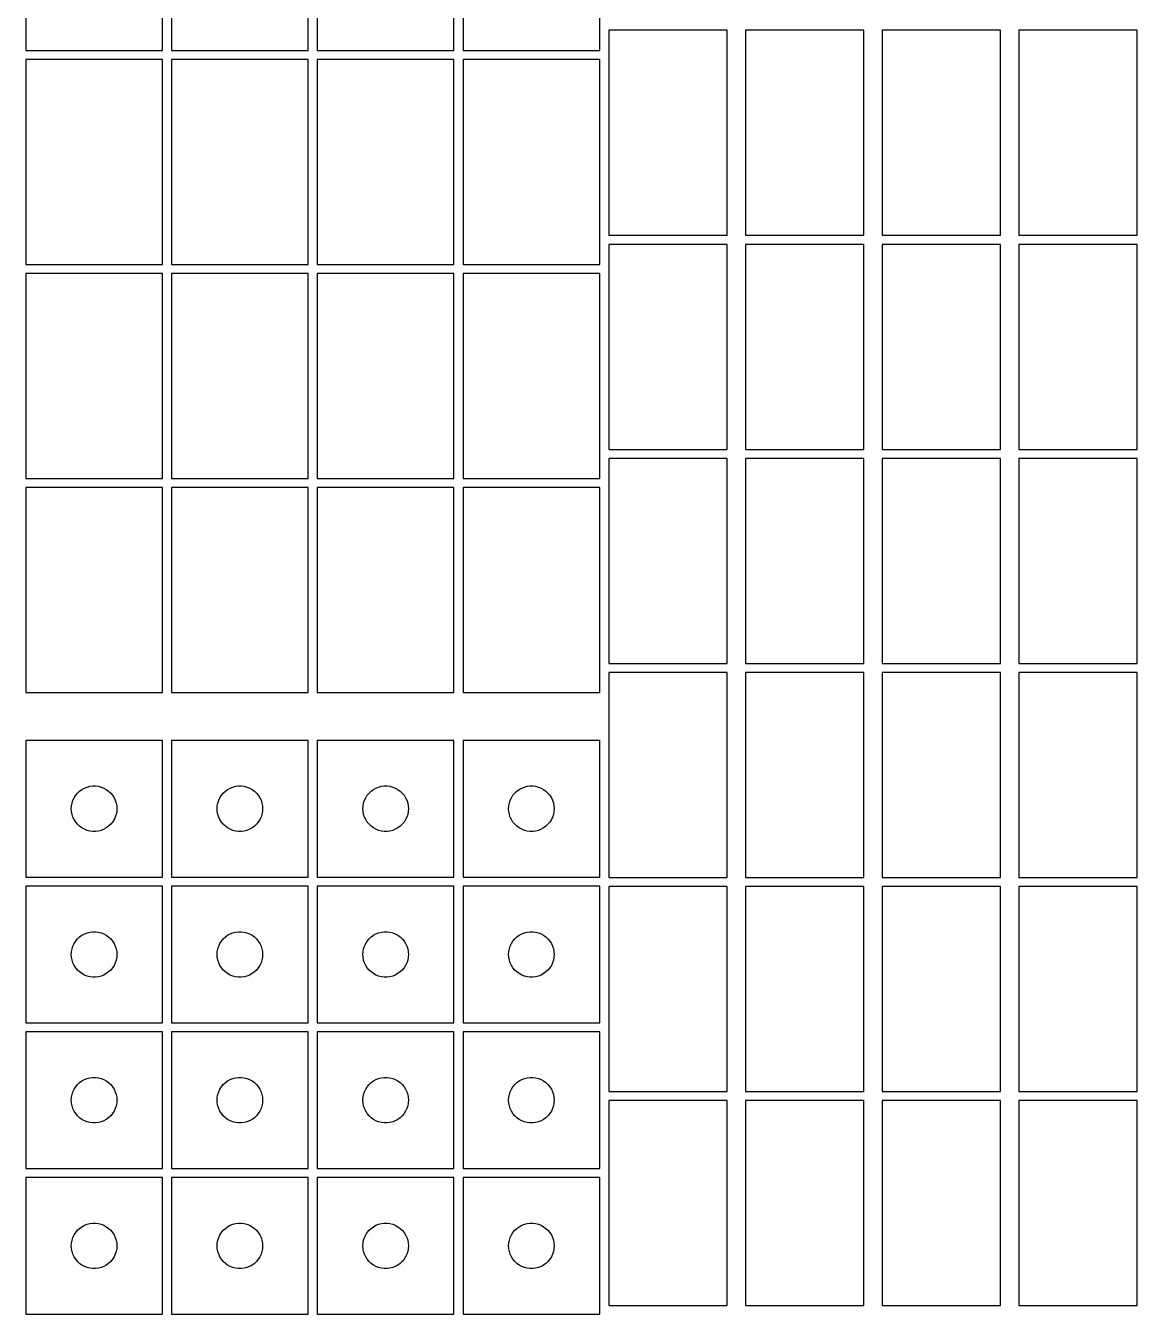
# Model space of a CAD drawing. Header units: metres. Extents: x -15 to 245, y -15 to 546.
# Drawn here: x -15 to 229, y -15 to 267.9 of the extents above; entities that cross this region are included whole.
import ezdxf

# ---------------------------------------------------------------- set-up
doc = ezdxf.new("R2010")
doc.units = ezdxf.units.M

msp = doc.modelspace()

# ---------------------------------------------------------------- linework, layer by layer
for p, q in [((-15, 307.5), (-15, 262.5)), ((15, 262.5), (15, 307.5)), ((17, 307.5), (17, 262.5)), ((47, 262.5), (47, 307.5)), ((49, 307.5), (49, 262.5)), ((79, 262.5), (79, 307.5)), ((81, 307.5), (81, 262.5)), ((111, 262.5), (111, 307.5)), ((139, 266.9), (113, 266.9)), ((113, 266.9), (113, 221.9)), ((139, 221.9), (139, 266.9)), ((169, 266.9), (143, 266.9)), ((143, 266.9), (143, 221.9)), ((169, 221.9), (169, 266.9)), ((199, 266.9), (173, 266.9)), ((173, 266.9), (173, 221.9)), ((199, 221.9), (199, 266.9)), ((229, 266.9), (203, 266.9)), ((203, 266.9), (203, 221.9)), ((229, 221.9), (229, 266.9)), ((-15, 262.5), (15, 262.5)), ((15, 260.5), (-15, 260.5)), ((-15, 260.5), (-15, 215.5)), ((15, 215.5), (15, 260.5)), ((17, 262.5), (47, 262.5)), ((47, 260.5), (17, 260.5)), ((17, 260.5), (17, 215.5)), ((47, 215.5), (47, 260.5)), ((49, 262.5), (79, 262.5)), ((79, 260.5), (49, 260.5)), ((49, 260.5), (49, 215.5)), ((79, 215.5), (79, 260.5)), ((81, 262.5), (111, 262.5)), ((111, 260.5), (81, 260.5)), ((81, 260.5), (81, 215.5)), ((111, 215.5), (111, 260.5)), ((113, 221.9), (139, 221.9)), ((143, 221.9), (169, 221.9)), ((173, 221.9), (199, 221.9)), ((203, 221.9), (229, 221.9)), ((139, 219.9), (113, 219.9)), ((113, 219.9), (113, 174.9)), ((139, 174.9), (139, 219.9)), ((169, 219.9), (143, 219.9)), ((143, 219.9), (143, 174.9)), ((169, 174.9), (169, 219.9)), ((199, 219.9), (173, 219.9)), ((173, 219.9), (173, 174.9)), ((199, 174.9), (199, 219.9)), ((229, 219.9), (203, 219.9)), ((203, 219.9), (203, 174.9)), ((229, 174.9), (229, 219.9)), ((-15, 215.5), (15, 215.5)), ((17, 215.5), (47, 215.5)), ((49, 215.5), (79, 215.5)), ((81, 215.5), (111, 215.5)), ((15, 213.5), (-15, 213.5)), ((-15, 213.5), (-15, 168.5)), ((15, 168.5), (15, 213.5)), ((47, 213.5), (17, 213.5)), ((17, 213.5), (17, 168.5)), ((47, 168.5), (47, 213.5)), ((79, 213.5), (49, 213.5)), ((49, 213.5), (49, 168.5)), ((79, 168.5), (79, 213.5)), ((111, 213.5), (81, 213.5)), ((81, 213.5), (81, 168.5)), ((111, 168.5), (111, 213.5)), ((113, 174.9), (139, 174.9)), ((139, 172.9), (113, 172.9)), ((113, 172.9), (113, 127.9)), ((139, 127.9), (139, 172.9)), ((143, 174.9), (169, 174.9)), ((169, 172.9), (143, 172.9)), ((143, 172.9), (143, 127.9)), ((169, 127.9), (169, 172.9)), ((173, 174.9), (199, 174.9)), ((199, 172.9), (173, 172.9)), ((173, 172.9), (173, 127.9)), ((199, 127.9), (199, 172.9)), ((203, 174.9), (229, 174.9)), ((229, 172.9), (203, 172.9)), ((203, 172.9), (203, 127.9)), ((229, 127.9), (229, 172.9)), ((-15, 168.5), (15, 168.5)), ((17, 168.5), (47, 168.5)), ((49, 168.5), (79, 168.5)), ((81, 168.5), (111, 168.5)), ((15, 166.5), (-15, 166.5)), ((-15, 166.5), (-15, 121.5)), ((15, 121.5), (15, 166.5)), ((47, 166.5), (17, 166.5)), ((17, 166.5), (17, 121.5)), ((47, 121.5), (47, 166.5)), ((79, 166.5), (49, 166.5)), ((49, 166.5), (49, 121.5)), ((79, 121.5), (79, 166.5)), ((111, 166.5), (81, 166.5)), ((81, 166.5), (81, 121.5)), ((111, 121.5), (111, 166.5)), ((113, 127.9), (139, 127.9)), ((143, 127.9), (169, 127.9)), ((173, 127.9), (199, 127.9)), ((203, 127.9), (229, 127.9)), ((139, 125.9), (113, 125.9)), ((113, 125.9), (113, 80.9)), ((139, 80.9), (139, 125.9)), ((169, 125.9), (143, 125.9)), ((143, 125.9), (143, 80.9)), ((169, 80.9), (169, 125.9)), ((199, 125.9), (173, 125.9)), ((173, 125.9), (173, 80.9)), ((199, 80.9), (199, 125.9)), ((229, 125.9), (203, 125.9)), ((203, 125.9), (203, 80.9)), ((229, 80.9), (229, 125.9)), ((-15, 121.5), (15, 121.5)), ((17, 121.5), (47, 121.5)), ((49, 121.5), (79, 121.5)), ((81, 121.5), (111, 121.5)), ((15, 111), (-15, 111)), ((-15, 111), (-15, 81)), ((15, 81), (15, 111)), ((47, 111), (17, 111)), ((17, 111), (17, 81)), ((47, 81), (47, 111)), ((79, 111), (49, 111)), ((49, 111), (49, 81)), ((79, 81), (79, 111)), ((111, 111), (81, 111)), ((81, 111), (81, 81)), ((111, 81), (111, 111)), ((-4.04507, 98.9389), (-3.64484, 99.4227)), ((-3.64484, 99.4227), (-3.18712, 99.8526)), ((-3.18712, 99.8526), (-2.67912, 100.222)), ((-2.67912, 100.222), (-2.12889, 100.524)), ((-2.12889, 100.524), (-1.54507, 100.755)), ((-1.54507, 100.755), (-0.9369, 100.911)), ((-0.9369, 100.911), (-0.31395, 100.99)), ((-0.31395, 100.99), (0.31395, 100.99)), ((0.31395, 100.99), (0.9369, 100.911)), ((0.9369, 100.911), (1.54507, 100.755)), ((1.54507, 100.755), (2.12889, 100.524)), ((2.12889, 100.524), (2.67912, 100.222)), ((2.67912, 100.222), (3.18712, 99.8526)), ((3.18712, 99.8526), (3.64484, 99.4227)), ((3.64484, 99.4227), (4.04507, 98.9389)), ((27.9549, 98.9389), (28.3552, 99.4227)), ((28.3552, 99.4227), (28.8129, 99.8526)), ((28.8129, 99.8526), (29.3209, 100.222)), ((29.3209, 100.222), (29.8711, 100.524)), ((29.8711, 100.524), (30.4549, 100.755)), ((30.4549, 100.755), (31.0631, 100.911)), ((31.0631, 100.911), (31.6861, 100.99)), ((31.6861, 100.99), (32.3139, 100.99)), ((32.3139, 100.99), (32.9369, 100.911)), ((32.9369, 100.911), (33.5451, 100.755)), ((33.5451, 100.755), (34.1289, 100.524)), ((34.1289, 100.524), (34.6791, 100.222)), ((34.6791, 100.222), (35.1871, 99.8526)), ((35.1871, 99.8526), (35.6448, 99.4227)), ((35.6448, 99.4227), (36.0451, 98.9389)), ((59.9549, 98.9389), (60.3552, 99.4227)), ((60.3552, 99.4227), (60.8129, 99.8526)), ((60.8129, 99.8526), (61.3209, 100.222)), ((61.3209, 100.222), (61.8711, 100.524)), ((61.8711, 100.524), (62.4549, 100.755)), ((62.4549, 100.755), (63.0631, 100.911)), ((63.0631, 100.911), (63.6861, 100.99)), ((63.6861, 100.99), (64.3139, 100.99)), ((64.3139, 100.99), (64.9369, 100.911)), ((64.9369, 100.911), (65.5451, 100.755)), ((65.5451, 100.755), (66.1289, 100.524)), ((66.1289, 100.524), (66.6791, 100.222)), ((66.6791, 100.222), (67.1871, 99.8526)), ((67.1871, 99.8526), (67.6448, 99.4227)), ((67.6448, 99.4227), (68.0451, 98.9389)), ((91.9549, 98.9389), (92.3552, 99.4227)), ((92.3552, 99.4227), (92.8129, 99.8526)), ((92.8129, 99.8526), (93.3209, 100.222)), ((93.3209, 100.222), (93.8711, 100.524)), ((93.8711, 100.524), (94.4549, 100.755)), ((94.4549, 100.755), (95.0631, 100.911)), ((95.0631, 100.911), (95.6861, 100.99)), ((95.6861, 100.99), (96.3139, 100.99)), ((96.3139, 100.99), (96.9369, 100.911)), ((96.9369, 100.911), (97.5451, 100.755)), ((97.5451, 100.755), (98.1289, 100.524)), ((98.1289, 100.524), (98.6791, 100.222)), ((98.6791, 100.222), (99.1871, 99.8526)), ((99.1871, 99.8526), (99.6448, 99.4227)), ((99.6448, 99.4227), (100.045, 98.9389)), ((-5, 96), (-4.96057, 96.6267)), ((-4.96057, 96.6267), (-4.84291, 97.2434)), ((-4.84291, 97.2434), (-4.64888, 97.8406)), ((-4.64888, 97.8406), (-4.38153, 98.4088)), ((-4.38153, 98.4088), (-4.04507, 98.9389)), ((4.04507, 98.9389), (4.38153, 98.4088)), ((4.38153, 98.4088), (4.64888, 97.8406)), ((4.64888, 97.8406), (4.84291, 97.2434)), ((4.84291, 97.2434), (4.96057, 96.6267)), ((4.96057, 96.6267), (5, 96)), ((27, 96), (27.0394, 96.6267)), ((27.0394, 96.6267), (27.1571, 97.2434)), ((27.1571, 97.2434), (27.3511, 97.8406)), ((27.3511, 97.8406), (27.6185, 98.4088)), ((27.6185, 98.4088), (27.9549, 98.9389)), ((36.0451, 98.9389), (36.3815, 98.4088)), ((36.3815, 98.4088), (36.6489, 97.8406)), ((36.6489, 97.8406), (36.8429, 97.2434)), ((36.8429, 97.2434), (36.9606, 96.6267)), ((36.9606, 96.6267), (37, 96)), ((59, 96), (59.0394, 96.6267)), ((59.0394, 96.6267), (59.1571, 97.2434)), ((59.1571, 97.2434), (59.3511, 97.8406)), ((59.3511, 97.8406), (59.6185, 98.4088)), ((59.6185, 98.4088), (59.9549, 98.9389)), ((68.0451, 98.9389), (68.3815, 98.4088)), ((68.3815, 98.4088), (68.6489, 97.8406)), ((68.6489, 97.8406), (68.8429, 97.2434)), ((68.8429, 97.2434), (68.9606, 96.6267)), ((68.9606, 96.6267), (69, 96)), ((91, 96), (91.0394, 96.6267)), ((91.0394, 96.6267), (91.1571, 97.2434)), ((91.1571, 97.2434), (91.3511, 97.8406)), ((91.3511, 97.8406), (91.6185, 98.4088)), ((91.6185, 98.4088), (91.9549, 98.9389)), ((100.045, 98.9389), (100.382, 98.4088)), ((100.382, 98.4088), (100.649, 97.8406)), ((100.649, 97.8406), (100.843, 97.2434)), ((100.843, 97.2434), (100.961, 96.6267)), ((100.961, 96.6267), (101, 96)), ((-4.96057, 95.3733), (-5, 96)), ((-4.84291, 94.7566), (-4.96057, 95.3733)), ((-4.64888, 94.1594), (-4.84291, 94.7566)), ((-4.38153, 93.5912), (-4.64888, 94.1594)), ((-4.04507, 93.0611), (-4.38153, 93.5912)), ((4.38153, 93.5912), (4.04507, 93.0611)), ((4.64888, 94.1594), (4.38153, 93.5912)), ((4.84291, 94.7566), (4.64888, 94.1594)), ((4.96057, 95.3733), (4.84291, 94.7566)), ((5, 96), (4.96057, 95.3733)), ((27.0394, 95.3733), (27, 96)), ((27.1571, 94.7566), (27.0394, 95.3733)), ((27.3511, 94.1594), (27.1571, 94.7566)), ((27.6185, 93.5912), (27.3511, 94.1594)), ((27.9549, 93.0611), (27.6185, 93.5912)), ((36.3815, 93.5912), (36.0451, 93.0611)), ((36.6489, 94.1594), (36.3815, 93.5912)), ((36.8429, 94.7566), (36.6489, 94.1594)), ((36.9606, 95.3733), (36.8429, 94.7566)), ((37, 96), (36.9606, 95.3733)), ((59.0394, 95.3733), (59, 96)), ((59.1571, 94.7566), (59.0394, 95.3733)), ((59.3511, 94.1594), (59.1571, 94.7566)), ((59.6185, 93.5912), (59.3511, 94.1594)), ((59.9549, 93.0611), (59.6185, 93.5912)), ((68.3815, 93.5912), (68.0451, 93.0611)), ((68.6489, 94.1594), (68.3815, 93.5912)), ((68.8429, 94.7566), (68.6489, 94.1594)), ((68.9606, 95.3733), (68.8429, 94.7566)), ((69, 96), (68.9606, 95.3733)), ((91.0394, 95.3733), (91, 96)), ((91.1571, 94.7566), (91.0394, 95.3733)), ((91.3511, 94.1594), (91.1571, 94.7566)), ((91.6185, 93.5912), (91.3511, 94.1594)), ((91.9549, 93.0611), (91.6185, 93.5912)), ((100.382, 93.5912), (100.045, 93.0611)), ((100.649, 94.1594), (100.382, 93.5912)), ((100.843, 94.7566), (100.649, 94.1594)), ((100.961, 95.3733), (100.843, 94.7566)), ((101, 96), (100.961, 95.3733)), ((-3.64484, 92.5773), (-4.04507, 93.0611)), ((-3.18712, 92.1474), (-3.64484, 92.5773)), ((-2.67912, 91.7784), (-3.18712, 92.1474)), ((-2.12889, 91.4759), (-2.67912, 91.7784)), ((-1.54507, 91.2447), (-2.12889, 91.4759)), ((-0.9369, 91.0886), (-1.54507, 91.2447)), ((-0.31395, 91.0099), (-0.9369, 91.0886)), ((0.31395, 91.0099), (-0.31395, 91.0099)), ((0.9369, 91.0886), (0.31395, 91.0099)), ((1.54507, 91.2447), (0.9369, 91.0886)), ((2.12889, 91.4759), (1.54507, 91.2447)), ((2.67912, 91.7784), (2.12889, 91.4759)), ((3.18712, 92.1474), (2.67912, 91.7784)), ((3.64484, 92.5773), (3.18712, 92.1474)), ((4.04507, 93.0611), (3.64484, 92.5773)), ((28.3552, 92.5773), (27.9549, 93.0611)), ((28.8129, 92.1474), (28.3552, 92.5773)), ((29.3209, 91.7784), (28.8129, 92.1474)), ((29.8711, 91.4759), (29.3209, 91.7784)), ((30.4549, 91.2447), (29.8711, 91.4759)), ((31.0631, 91.0886), (30.4549, 91.2447)), ((31.6861, 91.0099), (31.0631, 91.0886)), ((32.3139, 91.0099), (31.6861, 91.0099)), ((32.9369, 91.0886), (32.3139, 91.0099)), ((33.5451, 91.2447), (32.9369, 91.0886)), ((34.1289, 91.4759), (33.5451, 91.2447)), ((34.6791, 91.7784), (34.1289, 91.4759)), ((35.1871, 92.1474), (34.6791, 91.7784)), ((35.6448, 92.5773), (35.1871, 92.1474)), ((36.0451, 93.0611), (35.6448, 92.5773)), ((60.3552, 92.5773), (59.9549, 93.0611)), ((60.8129, 92.1474), (60.3552, 92.5773)), ((61.3209, 91.7784), (60.8129, 92.1474)), ((61.8711, 91.4759), (61.3209, 91.7784)), ((62.4549, 91.2447), (61.8711, 91.4759)), ((63.0631, 91.0886), (62.4549, 91.2447)), ((63.6861, 91.0099), (63.0631, 91.0886)), ((64.3139, 91.0099), (63.6861, 91.0099)), ((64.9369, 91.0886), (64.3139, 91.0099)), ((65.5451, 91.2447), (64.9369, 91.0886)), ((66.1289, 91.4759), (65.5451, 91.2447)), ((66.6791, 91.7784), (66.1289, 91.4759)), ((67.1871, 92.1474), (66.6791, 91.7784)), ((67.6448, 92.5773), (67.1871, 92.1474)), ((68.0451, 93.0611), (67.6448, 92.5773)), ((92.3552, 92.5773), (91.9549, 93.0611)), ((92.8129, 92.1474), (92.3552, 92.5773)), ((93.3209, 91.7784), (92.8129, 92.1474)), ((93.8711, 91.4759), (93.3209, 91.7784)), ((94.4549, 91.2447), (93.8711, 91.4759)), ((95.0631, 91.0886), (94.4549, 91.2447)), ((95.6861, 91.0099), (95.0631, 91.0886)), ((96.3139, 91.0099), (95.6861, 91.0099)), ((96.9369, 91.0886), (96.3139, 91.0099)), ((97.5451, 91.2447), (96.9369, 91.0886)), ((98.1289, 91.4759), (97.5451, 91.2447)), ((98.6791, 91.7784), (98.1289, 91.4759)), ((99.1871, 92.1474), (98.6791, 91.7784)), ((99.6448, 92.5773), (99.1871, 92.1474)), ((100.045, 93.0611), (99.6448, 92.5773)), ((-15, 81), (15, 81)), ((17, 81), (47, 81)), ((49, 81), (79, 81)), ((81, 81), (111, 81)), ((113, 80.9), (139, 80.9)), ((143, 80.9), (169, 80.9)), ((173, 80.9), (199, 80.9)), ((203, 80.9), (229, 80.9)), ((15, 79), (-15, 79)), ((-15, 79), (-15, 49)), ((15, 49), (15, 79)), ((47, 79), (17, 79)), ((17, 79), (17, 49)), ((47, 49), (47, 79)), ((79, 79), (49, 79)), ((49, 79), (49, 49)), ((79, 49), (79, 79)), ((111, 79), (81, 79)), ((81, 79), (81, 49)), ((111, 49), (111, 79)), ((139, 78.9), (113, 78.9)), ((113, 78.9), (113, 33.9)), ((139, 33.9), (139, 78.9)), ((169, 78.9), (143, 78.9)), ((143, 78.9), (143, 33.9)), ((169, 33.9), (169, 78.9)), ((199, 78.9), (173, 78.9)), ((173, 78.9), (173, 33.9)), ((199, 33.9), (199, 78.9)), ((229, 78.9), (203, 78.9)), ((203, 78.9), (203, 33.9)), ((229, 33.9), (229, 78.9)), ((-3.18712, 67.8526), (-2.67912, 68.2216)), ((-2.67912, 68.2216), (-2.12889, 68.5241)), ((-2.12889, 68.5241), (-1.54507, 68.7553)), ((-1.54507, 68.7553), (-0.9369, 68.9114)), ((-0.9369, 68.9114), (-0.31395, 68.9901)), ((-0.31395, 68.9901), (0.31395, 68.9901)), ((0.31395, 68.9901), (0.9369, 68.9114)), ((0.9369, 68.9114), (1.54507, 68.7553)), ((1.54507, 68.7553), (2.12889, 68.5241)), ((2.12889, 68.5241), (2.67912, 68.2216)), ((2.67912, 68.2216), (3.18712, 67.8526)), ((28.8129, 67.8526), (29.3209, 68.2216)), ((29.3209, 68.2216), (29.8711, 68.5241)), ((29.8711, 68.5241), (30.4549, 68.7553)), ((30.4549, 68.7553), (31.0631, 68.9114)), ((31.0631, 68.9114), (31.6861, 68.9901)), ((31.6861, 68.9901), (32.3139, 68.9901)), ((32.3139, 68.9901), (32.9369, 68.9114)), ((32.9369, 68.9114), (33.5451, 68.7553)), ((33.5451, 68.7553), (34.1289, 68.5241)), ((34.1289, 68.5241), (34.6791, 68.2216)), ((34.6791, 68.2216), (35.1871, 67.8526)), ((60.8129, 67.8526), (61.3209, 68.2216)), ((61.3209, 68.2216), (61.8711, 68.5241)), ((61.8711, 68.5241), (62.4549, 68.7553)), ((62.4549, 68.7553), (63.0631, 68.9114)), ((63.0631, 68.9114), (63.6861, 68.9901)), ((63.6861, 68.9901), (64.3139, 68.9901)), ((64.3139, 68.9901), (64.9369, 68.9114)), ((64.9369, 68.9114), (65.5451, 68.7553)), ((65.5451, 68.7553), (66.1289, 68.5241)), ((66.1289, 68.5241), (66.6791, 68.2216)), ((66.6791, 68.2216), (67.1871, 67.8526)), ((92.8129, 67.8526), (93.3209, 68.2216)), ((93.3209, 68.2216), (93.8711, 68.5241)), ((93.8711, 68.5241), (94.4549, 68.7553)), ((94.4549, 68.7553), (95.0631, 68.9114)), ((95.0631, 68.9114), (95.6861, 68.9901)), ((95.6861, 68.9901), (96.3139, 68.9901)), ((96.3139, 68.9901), (96.9369, 68.9114)), ((96.9369, 68.9114), (97.5451, 68.7553)), ((97.5451, 68.7553), (98.1289, 68.5241)), ((98.1289, 68.5241), (98.6791, 68.2216)), ((98.6791, 68.2216), (99.1871, 67.8526)), ((-4.96057, 64.6267), (-4.84291, 65.2434)), ((-4.84291, 65.2434), (-4.64888, 65.8406)), ((-4.64888, 65.8406), (-4.38153, 66.4088)), ((-4.38153, 66.4088), (-4.04507, 66.9389)), ((-4.04507, 66.9389), (-3.64484, 67.4227)), ((-3.64484, 67.4227), (-3.18712, 67.8526)), ((3.18712, 67.8526), (3.64484, 67.4227)), ((3.64484, 67.4227), (4.04507, 66.9389)), ((4.04507, 66.9389), (4.38153, 66.4088)), ((4.38153, 66.4088), (4.64888, 65.8406)), ((4.64888, 65.8406), (4.84291, 65.2434)), ((4.84291, 65.2434), (4.96057, 64.6267)), ((27.0394, 64.6267), (27.1571, 65.2434)), ((27.1571, 65.2434), (27.3511, 65.8406)), ((27.3511, 65.8406), (27.6185, 66.4088)), ((27.6185, 66.4088), (27.9549, 66.9389)), ((27.9549, 66.9389), (28.3552, 67.4227)), ((28.3552, 67.4227), (28.8129, 67.8526)), ((35.1871, 67.8526), (35.6448, 67.4227)), ((35.6448, 67.4227), (36.0451, 66.9389)), ((36.0451, 66.9389), (36.3815, 66.4088)), ((36.3815, 66.4088), (36.6489, 65.8406)), ((36.6489, 65.8406), (36.8429, 65.2434)), ((36.8429, 65.2434), (36.9606, 64.6267)), ((59.0394, 64.6267), (59.1571, 65.2434)), ((59.1571, 65.2434), (59.3511, 65.8406)), ((59.3511, 65.8406), (59.6185, 66.4088)), ((59.6185, 66.4088), (59.9549, 66.9389)), ((59.9549, 66.9389), (60.3552, 67.4227)), ((60.3552, 67.4227), (60.8129, 67.8526)), ((67.1871, 67.8526), (67.6448, 67.4227)), ((67.6448, 67.4227), (68.0451, 66.9389)), ((68.0451, 66.9389), (68.3815, 66.4088)), ((68.3815, 66.4088), (68.6489, 65.8406)), ((68.6489, 65.8406), (68.8429, 65.2434)), ((68.8429, 65.2434), (68.9606, 64.6267)), ((91.0394, 64.6267), (91.1571, 65.2434)), ((91.1571, 65.2434), (91.3511, 65.8406)), ((91.3511, 65.8406), (91.6185, 66.4088)), ((91.6185, 66.4088), (91.9549, 66.9389)), ((91.9549, 66.9389), (92.3552, 67.4227)), ((92.3552, 67.4227), (92.8129, 67.8526)), ((99.1871, 67.8526), (99.6448, 67.4227)), ((99.6448, 67.4227), (100.045, 66.9389)), ((100.045, 66.9389), (100.382, 66.4088)), ((100.382, 66.4088), (100.649, 65.8406)), ((100.649, 65.8406), (100.843, 65.2434)), ((100.843, 65.2434), (100.961, 64.6267)), ((-5, 64), (-4.96057, 64.6267)), ((-4.96057, 63.3733), (-5, 64)), ((-4.84291, 62.7566), (-4.96057, 63.3733)), ((-4.64888, 62.1594), (-4.84291, 62.7566)), ((4.84291, 62.7566), (4.64888, 62.1594)), ((4.96057, 63.3733), (4.84291, 62.7566)), ((4.96057, 64.6267), (5, 64)), ((5, 64), (4.96057, 63.3733)), ((27, 64), (27.0394, 64.6267)), ((27.0394, 63.3733), (27, 64)), ((27.1571, 62.7566), (27.0394, 63.3733)), ((27.3511, 62.1594), (27.1571, 62.7566)), ((36.8429, 62.7566), (36.6489, 62.1594)), ((36.9606, 63.3733), (36.8429, 62.7566)), ((36.9606, 64.6267), (37, 64)), ((37, 64), (36.9606, 63.3733)), ((59, 64), (59.0394, 64.6267)), ((59.0394, 63.3733), (59, 64)), ((59.1571, 62.7566), (59.0394, 63.3733)), ((59.3511, 62.1594), (59.1571, 62.7566)), ((68.8429, 62.7566), (68.6489, 62.1594)), ((68.9606, 63.3733), (68.8429, 62.7566)), ((68.9606, 64.6267), (69, 64)), ((69, 64), (68.9606, 63.3733)), ((91, 64), (91.0394, 64.6267)), ((91.0394, 63.3733), (91, 64)), ((91.1571, 62.7566), (91.0394, 63.3733)), ((91.3511, 62.1594), (91.1571, 62.7566)), ((100.843, 62.7566), (100.649, 62.1594)), ((100.961, 63.3733), (100.843, 62.7566)), ((100.961, 64.6267), (101, 64)), ((101, 64), (100.961, 63.3733)), ((-4.38153, 61.5912), (-4.64888, 62.1594)), ((-4.04507, 61.0611), (-4.38153, 61.5912)), ((-3.64484, 60.5773), (-4.04507, 61.0611)), ((-3.18712, 60.1474), (-3.64484, 60.5773)), ((-2.67912, 59.7784), (-3.18712, 60.1474)), ((-2.12889, 59.4759), (-2.67912, 59.7784)), ((-1.54507, 59.2447), (-2.12889, 59.4759)), ((2.12889, 59.4759), (1.54507, 59.2447)), ((2.67912, 59.7784), (2.12889, 59.4759)), ((3.18712, 60.1474), (2.67912, 59.7784)), ((3.64484, 60.5773), (3.18712, 60.1474)), ((4.04507, 61.0611), (3.64484, 60.5773)), ((4.38153, 61.5912), (4.04507, 61.0611)), ((4.64888, 62.1594), (4.38153, 61.5912)), ((27.6185, 61.5912), (27.3511, 62.1594)), ((27.9549, 61.0611), (27.6185, 61.5912)), ((28.3552, 60.5773), (27.9549, 61.0611)), ((28.8129, 60.1474), (28.3552, 60.5773)), ((29.3209, 59.7784), (28.8129, 60.1474)), ((29.8711, 59.4759), (29.3209, 59.7784)), ((30.4549, 59.2447), (29.8711, 59.4759)), ((34.1289, 59.4759), (33.5451, 59.2447)), ((34.6791, 59.7784), (34.1289, 59.4759)), ((35.1871, 60.1474), (34.6791, 59.7784)), ((35.6448, 60.5773), (35.1871, 60.1474)), ((36.0451, 61.0611), (35.6448, 60.5773)), ((36.3815, 61.5912), (36.0451, 61.0611)), ((36.6489, 62.1594), (36.3815, 61.5912)), ((59.6185, 61.5912), (59.3511, 62.1594)), ((59.9549, 61.0611), (59.6185, 61.5912)), ((60.3552, 60.5773), (59.9549, 61.0611)), ((60.8129, 60.1474), (60.3552, 60.5773)), ((61.3209, 59.7784), (60.8129, 60.1474)), ((61.8711, 59.4759), (61.3209, 59.7784)), ((62.4549, 59.2447), (61.8711, 59.4759)), ((66.1289, 59.4759), (65.5451, 59.2447)), ((66.6791, 59.7784), (66.1289, 59.4759)), ((67.1871, 60.1474), (66.6791, 59.7784)), ((67.6448, 60.5773), (67.1871, 60.1474)), ((68.0451, 61.0611), (67.6448, 60.5773)), ((68.3815, 61.5912), (68.0451, 61.0611)), ((68.6489, 62.1594), (68.3815, 61.5912)), ((91.6185, 61.5912), (91.3511, 62.1594)), ((91.9549, 61.0611), (91.6185, 61.5912)), ((92.3552, 60.5773), (91.9549, 61.0611)), ((92.8129, 60.1474), (92.3552, 60.5773)), ((93.3209, 59.7784), (92.8129, 60.1474)), ((93.8711, 59.4759), (93.3209, 59.7784)), ((94.4549, 59.2447), (93.8711, 59.4759)), ((98.1289, 59.4759), (97.5451, 59.2447)), ((98.6791, 59.7784), (98.1289, 59.4759)), ((99.1871, 60.1474), (98.6791, 59.7784)), ((99.6448, 60.5773), (99.1871, 60.1474)), ((100.045, 61.0611), (99.6448, 60.5773)), ((100.382, 61.5912), (100.045, 61.0611)), ((100.649, 62.1594), (100.382, 61.5912)), ((-0.9369, 59.0886), (-1.54507, 59.2447)), ((-0.31395, 59.0099), (-0.9369, 59.0886)), ((0.31395, 59.0099), (-0.31395, 59.0099)), ((0.9369, 59.0886), (0.31395, 59.0099)), ((1.54507, 59.2447), (0.9369, 59.0886)), ((31.0631, 59.0886), (30.4549, 59.2447)), ((31.6861, 59.0099), (31.0631, 59.0886)), ((32.3139, 59.0099), (31.6861, 59.0099)), ((32.9369, 59.0886), (32.3139, 59.0099)), ((33.5451, 59.2447), (32.9369, 59.0886)), ((63.0631, 59.0886), (62.4549, 59.2447)), ((63.6861, 59.0099), (63.0631, 59.0886)), ((64.3139, 59.0099), (63.6861, 59.0099)), ((64.9369, 59.0886), (64.3139, 59.0099)), ((65.5451, 59.2447), (64.9369, 59.0886)), ((95.0631, 59.0886), (94.4549, 59.2447)), ((95.6861, 59.0099), (95.0631, 59.0886)), ((96.3139, 59.0099), (95.6861, 59.0099)), ((96.9369, 59.0886), (96.3139, 59.0099)), ((97.5451, 59.2447), (96.9369, 59.0886)), ((-15, 49), (15, 49)), ((17, 49), (47, 49)), ((49, 49), (79, 49)), ((81, 49), (111, 49)), ((15, 47), (-15, 47)), ((-15, 47), (-15, 17)), ((15, 17), (15, 47)), ((47, 47), (17, 47)), ((17, 47), (17, 17)), ((47, 17), (47, 47)), ((79, 47), (49, 47)), ((49, 47), (49, 17)), ((79, 17), (79, 47)), ((111, 47), (81, 47)), ((81, 47), (81, 17)), ((111, 17), (111, 47)), ((-1.54507, 36.7553), (-0.9369, 36.9114)), ((-0.9369, 36.9114), (-0.31395, 36.9901)), ((-0.31395, 36.9901), (0.31395, 36.9901)), ((0.31395, 36.9901), (0.9369, 36.9114)), ((0.9369, 36.9114), (1.54507, 36.7553)), ((30.4549, 36.7553), (31.0631, 36.9114)), ((31.0631, 36.9114), (31.6861, 36.9901)), ((31.6861, 36.9901), (32.3139, 36.9901)), ((32.3139, 36.9901), (32.9369, 36.9114)), ((32.9369, 36.9114), (33.5451, 36.7553)), ((62.4549, 36.7553), (63.0631, 36.9114)), ((63.0631, 36.9114), (63.6861, 36.9901)), ((63.6861, 36.9901), (64.3139, 36.9901)), ((64.3139, 36.9901), (64.9369, 36.9114)), ((64.9369, 36.9114), (65.5451, 36.7553)), ((94.4549, 36.7553), (95.0631, 36.9114)), ((95.0631, 36.9114), (95.6861, 36.9901)), ((95.6861, 36.9901), (96.3139, 36.9901)), ((96.3139, 36.9901), (96.9369, 36.9114)), ((96.9369, 36.9114), (97.5451, 36.7553)), ((-4.64888, 33.8406), (-4.38153, 34.4088)), ((-4.38153, 34.4088), (-4.04507, 34.9389)), ((-4.04507, 34.9389), (-3.64484, 35.4227)), ((-3.64484, 35.4227), (-3.18712, 35.8526)), ((-3.18712, 35.8526), (-2.67912, 36.2216)), ((-2.67912, 36.2216), (-2.12889, 36.5241)), ((-2.12889, 36.5241), (-1.54507, 36.7553)), ((1.54507, 36.7553), (2.12889, 36.5241)), ((2.12889, 36.5241), (2.67912, 36.2216)), ((2.67912, 36.2216), (3.18712, 35.8526)), ((3.18712, 35.8526), (3.64484, 35.4227)), ((3.64484, 35.4227), (4.04507, 34.9389)), ((4.04507, 34.9389), (4.38153, 34.4088)), ((4.38153, 34.4088), (4.64888, 33.8406)), ((27.3511, 33.8406), (27.6185, 34.4088)), ((27.6185, 34.4088), (27.9549, 34.9389)), ((27.9549, 34.9389), (28.3552, 35.4227)), ((28.3552, 35.4227), (28.8129, 35.8526)), ((28.8129, 35.8526), (29.3209, 36.2216)), ((29.3209, 36.2216), (29.8711, 36.5241)), ((29.8711, 36.5241), (30.4549, 36.7553)), ((33.5451, 36.7553), (34.1289, 36.5241)), ((34.1289, 36.5241), (34.6791, 36.2216)), ((34.6791, 36.2216), (35.1871, 35.8526)), ((35.1871, 35.8526), (35.6448, 35.4227)), ((35.6448, 35.4227), (36.0451, 34.9389)), ((36.0451, 34.9389), (36.3815, 34.4088)), ((36.3815, 34.4088), (36.6489, 33.8406)), ((59.3511, 33.8406), (59.6185, 34.4088)), ((59.6185, 34.4088), (59.9549, 34.9389)), ((59.9549, 34.9389), (60.3552, 35.4227)), ((60.3552, 35.4227), (60.8129, 35.8526)), ((60.8129, 35.8526), (61.3209, 36.2216)), ((61.3209, 36.2216), (61.8711, 36.5241)), ((61.8711, 36.5241), (62.4549, 36.7553)), ((65.5451, 36.7553), (66.1289, 36.5241)), ((66.1289, 36.5241), (66.6791, 36.2216)), ((66.6791, 36.2216), (67.1871, 35.8526)), ((67.1871, 35.8526), (67.6448, 35.4227)), ((67.6448, 35.4227), (68.0451, 34.9389)), ((68.0451, 34.9389), (68.3815, 34.4088)), ((68.3815, 34.4088), (68.6489, 33.8406)), ((91.3511, 33.8406), (91.6185, 34.4088)), ((91.6185, 34.4088), (91.9549, 34.9389)), ((91.9549, 34.9389), (92.3552, 35.4227)), ((92.3552, 35.4227), (92.8129, 35.8526)), ((92.8129, 35.8526), (93.3209, 36.2216)), ((93.3209, 36.2216), (93.8711, 36.5241)), ((93.8711, 36.5241), (94.4549, 36.7553)), ((97.5451, 36.7553), (98.1289, 36.5241)), ((98.1289, 36.5241), (98.6791, 36.2216)), ((98.6791, 36.2216), (99.1871, 35.8526)), ((99.1871, 35.8526), (99.6448, 35.4227)), ((99.6448, 35.4227), (100.045, 34.9389)), ((100.045, 34.9389), (100.382, 34.4088)), ((100.382, 34.4088), (100.649, 33.8406)), ((-5, 32), (-4.96057, 32.6267)), ((-4.96057, 31.3733), (-5, 32)), ((-4.96057, 32.6267), (-4.84291, 33.2434)), ((-4.84291, 30.7566), (-4.96057, 31.3733)), ((-4.84291, 33.2434), (-4.64888, 33.8406)), ((4.64888, 33.8406), (4.84291, 33.2434)), ((4.84291, 33.2434), (4.96057, 32.6267)), ((4.96057, 31.3733), (4.84291, 30.7566)), ((4.96057, 32.6267), (5, 32)), ((5, 32), (4.96057, 31.3733)), ((27, 32), (27.0394, 32.6267)), ((27.0394, 31.3733), (27, 32)), ((27.0394, 32.6267), (27.1571, 33.2434)), ((27.1571, 30.7566), (27.0394, 31.3733)), ((27.1571, 33.2434), (27.3511, 33.8406)), ((36.6489, 33.8406), (36.8429, 33.2434)), ((36.8429, 33.2434), (36.9606, 32.6267)), ((36.9606, 31.3733), (36.8429, 30.7566)), ((36.9606, 32.6267), (37, 32)), ((37, 32), (36.9606, 31.3733)), ((59, 32), (59.0394, 32.6267)), ((59.0394, 31.3733), (59, 32)), ((59.0394, 32.6267), (59.1571, 33.2434)), ((59.1571, 30.7566), (59.0394, 31.3733)), ((59.1571, 33.2434), (59.3511, 33.8406)), ((68.6489, 33.8406), (68.8429, 33.2434)), ((68.8429, 33.2434), (68.9606, 32.6267)), ((68.9606, 31.3733), (68.8429, 30.7566)), ((68.9606, 32.6267), (69, 32)), ((69, 32), (68.9606, 31.3733)), ((91, 32), (91.0394, 32.6267)), ((91.0394, 31.3733), (91, 32)), ((91.0394, 32.6267), (91.1571, 33.2434)), ((91.1571, 30.7566), (91.0394, 31.3733)), ((91.1571, 33.2434), (91.3511, 33.8406)), ((100.649, 33.8406), (100.843, 33.2434)), ((100.843, 33.2434), (100.961, 32.6267)), ((100.961, 31.3733), (100.843, 30.7566)), ((100.961, 32.6267), (101, 32)), ((101, 32), (100.961, 31.3733)), ((113, 33.9), (139, 33.9)), ((139, 31.9), (113, 31.9)), ((113, 31.9), (113, -13.1)), ((139, -13.1), (139, 31.9)), ((143, 33.9), (169, 33.9)), ((169, 31.9), (143, 31.9)), ((143, 31.9), (143, -13.1)), ((169, -13.1), (169, 31.9)), ((173, 33.9), (199, 33.9)), ((199, 31.9), (173, 31.9)), ((173, 31.9), (173, -13.1)), ((199, -13.1), (199, 31.9)), ((203, 33.9), (229, 33.9)), ((229, 31.9), (203, 31.9)), ((203, 31.9), (203, -13.1)), ((229, -13.1), (229, 31.9)), ((-4.64888, 30.1594), (-4.84291, 30.7566)), ((-4.38153, 29.5912), (-4.64888, 30.1594)), ((-4.04507, 29.0611), (-4.38153, 29.5912)), ((-3.64484, 28.5773), (-4.04507, 29.0611)), ((-3.18712, 28.1474), (-3.64484, 28.5773)), ((3.64484, 28.5773), (3.18712, 28.1474)), ((4.04507, 29.0611), (3.64484, 28.5773)), ((4.38153, 29.5912), (4.04507, 29.0611)), ((4.64888, 30.1594), (4.38153, 29.5912)), ((4.84291, 30.7566), (4.64888, 30.1594)), ((27.3511, 30.1594), (27.1571, 30.7566)), ((27.6185, 29.5912), (27.3511, 30.1594)), ((27.9549, 29.0611), (27.6185, 29.5912)), ((28.3552, 28.5773), (27.9549, 29.0611)), ((28.8129, 28.1474), (28.3552, 28.5773)), ((35.6448, 28.5773), (35.1871, 28.1474)), ((36.0451, 29.0611), (35.6448, 28.5773)), ((36.3815, 29.5912), (36.0451, 29.0611)), ((36.6489, 30.1594), (36.3815, 29.5912)), ((36.8429, 30.7566), (36.6489, 30.1594)), ((59.3511, 30.1594), (59.1571, 30.7566)), ((59.6185, 29.5912), (59.3511, 30.1594)), ((59.9549, 29.0611), (59.6185, 29.5912)), ((60.3552, 28.5773), (59.9549, 29.0611)), ((60.8129, 28.1474), (60.3552, 28.5773)), ((67.6448, 28.5773), (67.1871, 28.1474)), ((68.0451, 29.0611), (67.6448, 28.5773)), ((68.3815, 29.5912), (68.0451, 29.0611)), ((68.6489, 30.1594), (68.3815, 29.5912)), ((68.8429, 30.7566), (68.6489, 30.1594)), ((91.3511, 30.1594), (91.1571, 30.7566)), ((91.6185, 29.5912), (91.3511, 30.1594)), ((91.9549, 29.0611), (91.6185, 29.5912)), ((92.3552, 28.5773), (91.9549, 29.0611)), ((92.8129, 28.1474), (92.3552, 28.5773)), ((99.6448, 28.5773), (99.1871, 28.1474)), ((100.045, 29.0611), (99.6448, 28.5773)), ((100.382, 29.5912), (100.045, 29.0611)), ((100.649, 30.1594), (100.382, 29.5912)), ((100.843, 30.7566), (100.649, 30.1594)), ((-2.67912, 27.7784), (-3.18712, 28.1474)), ((-2.12889, 27.4759), (-2.67912, 27.7784)), ((-1.54507, 27.2447), (-2.12889, 27.4759)), ((-0.9369, 27.0886), (-1.54507, 27.2447)), ((-0.31395, 27.0099), (-0.9369, 27.0886)), ((0.31395, 27.0099), (-0.31395, 27.0099)), ((0.9369, 27.0886), (0.31395, 27.0099)), ((1.54507, 27.2447), (0.9369, 27.0886)), ((2.12889, 27.4759), (1.54507, 27.2447)), ((2.67912, 27.7784), (2.12889, 27.4759)), ((3.18712, 28.1474), (2.67912, 27.7784)), ((29.3209, 27.7784), (28.8129, 28.1474)), ((29.8711, 27.4759), (29.3209, 27.7784)), ((30.4549, 27.2447), (29.8711, 27.4759)), ((31.0631, 27.0886), (30.4549, 27.2447)), ((31.6861, 27.0099), (31.0631, 27.0886)), ((32.3139, 27.0099), (31.6861, 27.0099)), ((32.9369, 27.0886), (32.3139, 27.0099)), ((33.5451, 27.2447), (32.9369, 27.0886)), ((34.1289, 27.4759), (33.5451, 27.2447)), ((34.6791, 27.7784), (34.1289, 27.4759)), ((35.1871, 28.1474), (34.6791, 27.7784)), ((61.3209, 27.7784), (60.8129, 28.1474)), ((61.8711, 27.4759), (61.3209, 27.7784)), ((62.4549, 27.2447), (61.8711, 27.4759)), ((63.0631, 27.0886), (62.4549, 27.2447)), ((63.6861, 27.0099), (63.0631, 27.0886)), ((64.3139, 27.0099), (63.6861, 27.0099)), ((64.9369, 27.0886), (64.3139, 27.0099)), ((65.5451, 27.2447), (64.9369, 27.0886)), ((66.1289, 27.4759), (65.5451, 27.2447)), ((66.6791, 27.7784), (66.1289, 27.4759)), ((67.1871, 28.1474), (66.6791, 27.7784)), ((93.3209, 27.7784), (92.8129, 28.1474)), ((93.8711, 27.4759), (93.3209, 27.7784)), ((94.4549, 27.2447), (93.8711, 27.4759)), ((95.0631, 27.0886), (94.4549, 27.2447)), ((95.6861, 27.0099), (95.0631, 27.0886)), ((96.3139, 27.0099), (95.6861, 27.0099)), ((96.9369, 27.0886), (96.3139, 27.0099)), ((97.5451, 27.2447), (96.9369, 27.0886)), ((98.1289, 27.4759), (97.5451, 27.2447)), ((98.6791, 27.7784), (98.1289, 27.4759)), ((99.1871, 28.1474), (98.6791, 27.7784)), ((-15, 17), (15, 17)), ((17, 17), (47, 17)), ((49, 17), (79, 17)), ((81, 17), (111, 17)), ((15, 15), (-15, 15)), ((-15, 15), (-15, -15)), ((15, -15), (15, 15)), ((47, 15), (17, 15)), ((17, 15), (17, -15)), ((47, -15), (47, 15)), ((79, 15), (49, 15)), ((49, 15), (49, -15)), ((79, -15), (79, 15)), ((111, 15), (81, 15)), ((81, 15), (81, -15)), ((111, -15), (111, 15)), ((-4.38153, 2.40877), (-4.04507, 2.93892)), ((-4.04507, 2.93892), (-3.64484, 3.42273)), ((-3.64484, 3.42273), (-3.18712, 3.85255)), ((-3.18712, 3.85255), (-2.67912, 4.22163)), ((-2.67912, 4.22163), (-2.12889, 4.52412)), ((-2.12889, 4.52412), (-1.54507, 4.75528)), ((-1.54507, 4.75528), (-0.9369, 4.91142)), ((-0.9369, 4.91142), (-0.31395, 4.99013)), ((-0.31395, 4.99013), (0.31395, 4.99013)), ((0.31395, 4.99013), (0.9369, 4.91142)), ((0.9369, 4.91142), (1.54507, 4.75528)), ((1.54507, 4.75528), (2.12889, 4.52412)), ((2.12889, 4.52412), (2.67912, 4.22163)), ((2.67912, 4.22163), (3.18712, 3.85255)), ((3.18712, 3.85255), (3.64484, 3.42273)), ((3.64484, 3.42273), (4.04507, 2.93892)), ((4.04507, 2.93892), (4.38153, 2.40877)), ((27.6185, 2.40877), (27.9549, 2.93892)), ((27.9549, 2.93892), (28.3552, 3.42273)), ((28.3552, 3.42273), (28.8129, 3.85255)), ((28.8129, 3.85255), (29.3209, 4.22163)), ((29.3209, 4.22163), (29.8711, 4.52412)), ((29.8711, 4.52412), (30.4549, 4.75528)), ((30.4549, 4.75528), (31.0631, 4.91142)), ((31.0631, 4.91142), (31.6861, 4.99013)), ((31.6861, 4.99013), (32.3139, 4.99013)), ((32.3139, 4.99013), (32.9369, 4.91142)), ((32.9369, 4.91142), (33.5451, 4.75528)), ((33.5451, 4.75528), (34.1289, 4.52412)), ((34.1289, 4.52412), (34.6791, 4.22163)), ((34.6791, 4.22163), (35.1871, 3.85255)), ((35.1871, 3.85255), (35.6448, 3.42273)), ((35.6448, 3.42273), (36.0451, 2.93892)), ((36.0451, 2.93892), (36.3815, 2.40877)), ((59.6185, 2.40877), (59.9549, 2.93892)), ((59.9549, 2.93892), (60.3552, 3.42273)), ((60.3552, 3.42273), (60.8129, 3.85255)), ((60.8129, 3.85255), (61.3209, 4.22163)), ((61.3209, 4.22163), (61.8711, 4.52412)), ((61.8711, 4.52412), (62.4549, 4.75528)), ((62.4549, 4.75528), (63.0631, 4.91142)), ((63.0631, 4.91142), (63.6861, 4.99013)), ((63.6861, 4.99013), (64.3139, 4.99013)), ((64.3139, 4.99013), (64.9369, 4.91142)), ((64.9369, 4.91142), (65.5451, 4.75528)), ((65.5451, 4.75528), (66.1289, 4.52412)), ((66.1289, 4.52412), (66.6791, 4.22163)), ((66.6791, 4.22163), (67.1871, 3.85255)), ((67.1871, 3.85255), (67.6448, 3.42273)), ((67.6448, 3.42273), (68.0451, 2.93892)), ((68.0451, 2.93892), (68.3815, 2.40877)), ((91.6185, 2.40877), (91.9549, 2.93892)), ((91.9549, 2.93892), (92.3552, 3.42273)), ((92.3552, 3.42273), (92.8129, 3.85255)), ((92.8129, 3.85255), (93.3209, 4.22163)), ((93.3209, 4.22163), (93.8711, 4.52412)), ((93.8711, 4.52412), (94.4549, 4.75528)), ((94.4549, 4.75528), (95.0631, 4.91142)), ((95.0631, 4.91142), (95.6861, 4.99013)), ((95.6861, 4.99013), (96.3139, 4.99013)), ((96.3139, 4.99013), (96.9369, 4.91142)), ((96.9369, 4.91142), (97.5451, 4.75528)), ((97.5451, 4.75528), (98.1289, 4.52412)), ((98.1289, 4.52412), (98.6791, 4.22163)), ((98.6791, 4.22163), (99.1871, 3.85255)), ((99.1871, 3.85255), (99.6448, 3.42273)), ((99.6448, 3.42273), (100.045, 2.93892)), ((100.045, 2.93892), (100.382, 2.40877)), ((-5, 0), (-4.96057, 0.62666)), ((-4.96057, -0.62666), (-5, 0)), ((-4.96057, 0.62666), (-4.84291, 1.24344)), ((-4.84291, 1.24344), (-4.64888, 1.84062)), ((-4.64888, 1.84062), (-4.38153, 2.40877)), ((4.38153, 2.40877), (4.64888, 1.84062)), ((4.64888, 1.84062), (4.84291, 1.24344)), ((4.84291, 1.24344), (4.96057, 0.62666)), ((4.96057, 0.62666), (5, 0)), ((5, 0), (4.96057, -0.62666)), ((27, 0), (27.0394, 0.62666)), ((27.0394, -0.62666), (27, 0)), ((27.0394, 0.62666), (27.1571, 1.24344)), ((27.1571, 1.24344), (27.3511, 1.84062)), ((27.3511, 1.84062), (27.6185, 2.40877)), ((36.3815, 2.40877), (36.6489, 1.84062)), ((36.6489, 1.84062), (36.8429, 1.24344)), ((36.8429, 1.24344), (36.9606, 0.62666)), ((36.9606, 0.62666), (37, 0)), ((37, 0), (36.9606, -0.62666)), ((59, 0), (59.0394, 0.62666)), ((59.0394, -0.62666), (59, 0)), ((59.0394, 0.62666), (59.1571, 1.24344)), ((59.1571, 1.24344), (59.3511, 1.84062)), ((59.3511, 1.84062), (59.6185, 2.40877)), ((68.3815, 2.40877), (68.6489, 1.84062)), ((68.6489, 1.84062), (68.8429, 1.24344)), ((68.8429, 1.24344), (68.9606, 0.62666)), ((68.9606, 0.62666), (69, 0)), ((69, 0), (68.9606, -0.62666)), ((91, 0), (91.0394, 0.62666)), ((91.0394, -0.62666), (91, 0)), ((91.0394, 0.62666), (91.1571, 1.24344)), ((91.1571, 1.24344), (91.3511, 1.84062)), ((91.3511, 1.84062), (91.6185, 2.40877)), ((100.382, 2.40877), (100.649, 1.84062)), ((100.649, 1.84062), (100.843, 1.24344)), ((100.843, 1.24344), (100.961, 0.62666)), ((100.961, 0.62666), (101, 0)), ((101, 0), (100.961, -0.62666)), ((-4.84291, -1.24344), (-4.96057, -0.62666)), ((-4.64888, -1.84062), (-4.84291, -1.24344)), ((-4.38153, -2.40877), (-4.64888, -1.84062)), ((-4.04507, -2.93892), (-4.38153, -2.40877)), ((4.38153, -2.40877), (4.04507, -2.93892)), ((4.64888, -1.84062), (4.38153, -2.40877)), ((4.84291, -1.24344), (4.64888, -1.84062)), ((4.96057, -0.62666), (4.84291, -1.24344)), ((27.1571, -1.24344), (27.0394, -0.62666)), ((27.3511, -1.84062), (27.1571, -1.24344)), ((27.6185, -2.40877), (27.3511, -1.84062)), ((27.9549, -2.93892), (27.6185, -2.40877)), ((36.3815, -2.40877), (36.0451, -2.93892)), ((36.6489, -1.84062), (36.3815, -2.40877)), ((36.8429, -1.24344), (36.6489, -1.84062)), ((36.9606, -0.62666), (36.8429, -1.24344)), ((59.1571, -1.24344), (59.0394, -0.62666)), ((59.3511, -1.84062), (59.1571, -1.24344)), ((59.6185, -2.40877), (59.3511, -1.84062)), ((59.9549, -2.93892), (59.6185, -2.40877)), ((68.3815, -2.40877), (68.0451, -2.93892)), ((68.6489, -1.84062), (68.3815, -2.40877)), ((68.8429, -1.24344), (68.6489, -1.84062)), ((68.9606, -0.62666), (68.8429, -1.24344)), ((91.1571, -1.24344), (91.0394, -0.62666)), ((91.3511, -1.84062), (91.1571, -1.24344)), ((91.6185, -2.40877), (91.3511, -1.84062)), ((91.9549, -2.93892), (91.6185, -2.40877)), ((100.382, -2.40877), (100.045, -2.93892)), ((100.649, -1.84062), (100.382, -2.40877)), ((100.843, -1.24344), (100.649, -1.84062)), ((100.961, -0.62666), (100.843, -1.24344)), ((-3.64484, -3.42273), (-4.04507, -2.93892)), ((-3.18712, -3.85255), (-3.64484, -3.42273)), ((-2.67912, -4.22163), (-3.18712, -3.85255)), ((-2.12889, -4.52412), (-2.67912, -4.22163)), ((-1.54507, -4.75528), (-2.12889, -4.52412)), ((-0.9369, -4.91142), (-1.54507, -4.75528)), ((-0.31395, -4.99013), (-0.9369, -4.91142)), ((0.31395, -4.99013), (-0.31395, -4.99013)), ((0.9369, -4.91142), (0.31395, -4.99013)), ((1.54507, -4.75528), (0.9369, -4.91142)), ((2.12889, -4.52412), (1.54507, -4.75528)), ((2.67912, -4.22163), (2.12889, -4.52412)), ((3.18712, -3.85255), (2.67912, -4.22163)), ((3.64484, -3.42273), (3.18712, -3.85255)), ((4.04507, -2.93892), (3.64484, -3.42273)), ((28.3552, -3.42273), (27.9549, -2.93892)), ((28.8129, -3.85255), (28.3552, -3.42273)), ((29.3209, -4.22163), (28.8129, -3.85255)), ((29.8711, -4.52412), (29.3209, -4.22163)), ((30.4549, -4.75528), (29.8711, -4.52412)), ((31.0631, -4.91142), (30.4549, -4.75528)), ((31.6861, -4.99013), (31.0631, -4.91142)), ((32.3139, -4.99013), (31.6861, -4.99013)), ((32.9369, -4.91142), (32.3139, -4.99013)), ((33.5451, -4.75528), (32.9369, -4.91142)), ((34.1289, -4.52412), (33.5451, -4.75528)), ((34.6791, -4.22163), (34.1289, -4.52412)), ((35.1871, -3.85255), (34.6791, -4.22163)), ((35.6448, -3.42273), (35.1871, -3.85255)), ((36.0451, -2.93892), (35.6448, -3.42273)), ((60.3552, -3.42273), (59.9549, -2.93892)), ((60.8129, -3.85255), (60.3552, -3.42273)), ((61.3209, -4.22163), (60.8129, -3.85255)), ((61.8711, -4.52412), (61.3209, -4.22163)), ((62.4549, -4.75528), (61.8711, -4.52412)), ((63.0631, -4.91142), (62.4549, -4.75528)), ((63.6861, -4.99013), (63.0631, -4.91142)), ((64.3139, -4.99013), (63.6861, -4.99013)), ((64.9369, -4.91142), (64.3139, -4.99013)), ((65.5451, -4.75528), (64.9369, -4.91142)), ((66.1289, -4.52412), (65.5451, -4.75528)), ((66.6791, -4.22163), (66.1289, -4.52412)), ((67.1871, -3.85255), (66.6791, -4.22163)), ((67.6448, -3.42273), (67.1871, -3.85255)), ((68.0451, -2.93892), (67.6448, -3.42273)), ((92.3552, -3.42273), (91.9549, -2.93892)), ((92.8129, -3.85255), (92.3552, -3.42273)), ((93.3209, -4.22163), (92.8129, -3.85255)), ((93.8711, -4.52412), (93.3209, -4.22163)), ((94.4549, -4.75528), (93.8711, -4.52412)), ((95.0631, -4.91142), (94.4549, -4.75528)), ((95.6861, -4.99013), (95.0631, -4.91142)), ((96.3139, -4.99013), (95.6861, -4.99013)), ((96.9369, -4.91142), (96.3139, -4.99013)), ((97.5451, -4.75528), (96.9369, -4.91142)), ((98.1289, -4.52412), (97.5451, -4.75528)), ((98.6791, -4.22163), (98.1289, -4.52412)), ((99.1871, -3.85255), (98.6791, -4.22163)), ((99.6448, -3.42273), (99.1871, -3.85255)), ((100.045, -2.93892), (99.6448, -3.42273)), ((113, -13.1), (139, -13.1)), ((143, -13.1), (169, -13.1)), ((173, -13.1), (199, -13.1)), ((203, -13.1), (229, -13.1)), ((-15, -15), (15, -15)), ((17, -15), (47, -15)), ((49, -15), (79, -15)), ((81, -15), (111, -15))]:
    msp.add_line(p, q)

doc.saveas('drawing.dxf')
